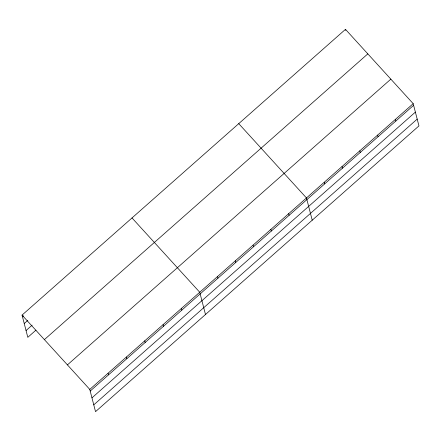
<?xml version="1.0" encoding="UTF-8"?>
<svg xmlns="http://www.w3.org/2000/svg" width="441" height="441" viewBox="0 0 441 441"><rect width="100%" height="100%" fill="white"/><g stroke="black" fill="none" stroke-linecap="round" stroke-linejoin="round"><path stroke-width="0.66" d="M22.05 315.095L345.474 29.349L413.195 103.663L418.95 125.906L95.526 411.651L89.771 389.403L22.05 315.095L27.805 337.337L35.947 330.144M22.474 316.743L23.494 315.844M24.233 323.54L27.8 320.392M26.047 330.541L32.154 325.144M44.398 339.614L367.822 53.874M67.423 364.883L390.847 79.137M89.771 389.403L413.195 103.663M90.201 391.051L413.625 105.311M91.96 397.848L415.383 112.108M93.768 404.855L417.192 119.109M238.741 123.645L306.467 197.954L312.222 220.202M132.013 217.942L199.74 292.251L205.489 314.499M395.406 119.379L395.836 121.027M377.623 135.095L378.047 136.743M345.474 29.349L345.761 30.451M359.834 150.811L360.258 152.459M342.045 166.527L342.47 168.175M324.256 182.243L324.681 183.891M288.679 213.67L289.103 215.324M270.89 229.386L271.32 231.04M253.101 245.102L253.531 246.756M235.312 260.818L235.742 262.472M217.523 276.535L217.953 278.188M181.411 308.441L181.835 310.095M163.082 324.637L163.512 326.285M144.753 340.827L145.183 342.475M126.429 357.017L126.854 358.671M108.1 373.213L108.53 374.861"/></g></svg>
